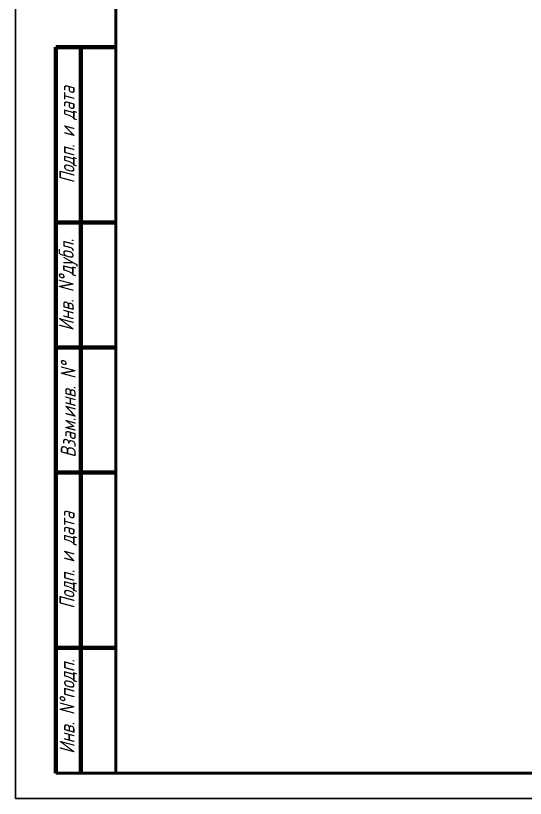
# Model space of a CAD drawing. Header units: millimetres. Extents: x -194 to 1085, y -28 to 392.
# Drawn here: x 490.9 to 592.7, y -28 to 128.4 of the extents above; entities that cross this region are included whole.
import ezdxf

# ---------------------------------------------------------------- set-up
doc = ezdxf.new("R2010")
doc.units = ezdxf.units.MM
doc.layers.add('FORM', color=5, linetype='Continuous')
doc.layers.add('Format', color=7, linetype='Continuous', lineweight=50)
doc.styles.get("Standard").update_dxf_attribs({"font": '', "width": 0.8, "oblique": 15})
doc.styles.get('Standard').set_extended_font_data('GOST type B')

msp = doc.modelspace()

# ---------------------------------------------------------------- linework, layer by layer
at = {"layer": 'FORM', "color": 0, "ltscale": 0.01}
for p, q in [((510.94835, 121.95589), (510.94835, 86.95589)), ((510.94835, 61.95589), (510.94835, 34.95589)), ((510.94835, 1.95589), (510.94835, -23.04411))]:
    msp.add_line(p, q, dxfattribs=at)
msp.add_lwpolyline([(490.94835, 391.95589), (1084.94835, 391.95589), (1084.94835, -28.04411), (490.94835, -28.04411)], close=True, dxfattribs=at)
at = {"layer": 'Format', "color": 0, "ltscale": 0.01}
msp.add_line((510.94835, -23.04411), (510.94835, 386.95589), dxfattribs=at)
at = {"layer": 'Format', "lineweight": 70}
for p, q in [((498.94835, -23.04411), (498.94835, 122.03692)), ((498.94835, 122.03692), (503.94835, 122.03692)), ((503.94835, 122.03692), (503.94835, -23.04411)), ((503.94835, 122.03692), (510.94835, 122.03692)), ((498.94835, 87.03692), (510.94835, 87.03692)), ((498.94835, 62.03692), (510.94835, 62.03692)), ((498.94835, 37.03692), (510.94835, 37.03692)), ((498.94835, 2.03692), (510.94835, 2.03692))]:
    msp.add_line(p, q, dxfattribs=at)
at = {"layer": 'Format'}
msp.add_line((498.94835, -23.04411), (510.94835, -23.04411), dxfattribs=at)
at = {"layer": 'Format', "color": 0, "ltscale": 0.01}
msp.add_lwpolyline([(510.94835, -23.04411), (1079.94835, -23.04411), (1079.94835, 386.95589), (510.94835, 386.95589)], close=True, dxfattribs=at)

# ---------------------------------------------------------------- texts
at = {"char_height": 3, "attachment_point": 5, "rotation": 90}
for s, insert, width in [('Подп. и дата', (501.44835, 104.53692), 35), ('{\\fISOCPEUR|b0|i0|c204|p34;Инв}. N°{\\fISOCPEUR|b0|i0|c204|p34;дубл}.', (501.44835, 74.53692), 25), ('{\\fISOCPEUR|b0|i0|c204|p34;Взам}.{\\fISOCPEUR|b0|i0|c204|p34;инв}. N°', (501.44835, 49.53692), 27.3602), ('Подп. и дата', (501.44835, 19.53692), 35), ('{\\fISOCPEUR|b0|i0|c204|p34;Инв}. N°{\\fISOCPEUR|b0|i0|c204|p34;подп}.', (501.44835, -9.71586), 26.6565)]:
    msp.add_mtext(s, dxfattribs=dict(at, insert=insert, width=width))

doc.saveas('drawing.dxf')
